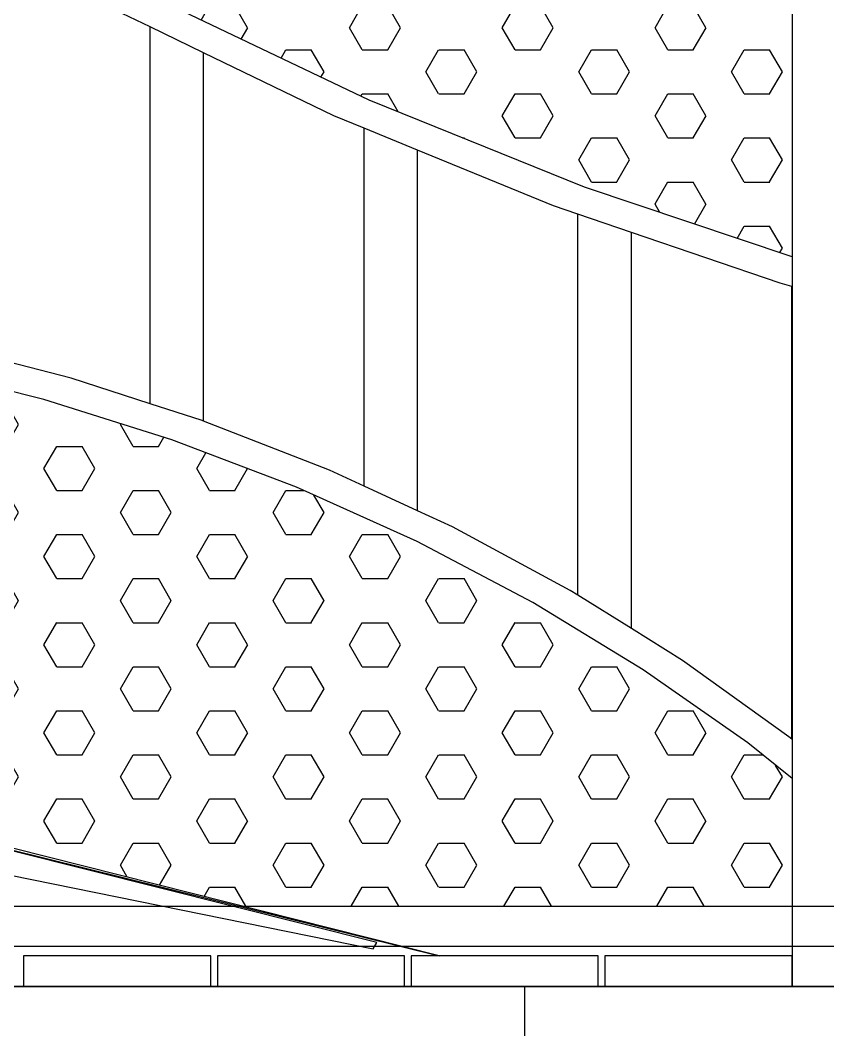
# Model space of a CAD drawing. Extents: x 396092 to 455492, y 17293 to 132793.
# Drawn here: x 407654 to 408258, y 59858 to 60614 of the extents above; entities that cross this region are included whole.
import ezdxf

# ---------------------------------------------------------------- set-up
doc = ezdxf.new("R2010")
doc.units = 0
doc.header["$LTSCALE"] = 1000
doc.header["$MEASUREMENT"] = 0
for name, color, linetype in [('MU', 34, 'Continuous'), ('W-FLOAT_BOWL浮筒', 253, 'Continuous'), ('W-STEEL_FRAME钢架', 3, 'Continuous'), ('W-WOOD_FLOOR木地板', 30, 'Continuous')]:
    doc.layers.add(name, color=color, linetype=linetype)

# ---------------------------------------------------------------- blocks, each defined once
blk = doc.blocks.new('*U4')
at = {"layer": 'W-WOOD_FLOOR木地板'}
blk.add_lwpolyline([(-70, -11.5), (70, -11.5), (70, 11.5), (-70, 11.5)], close=True, dxfattribs=at)

msp = doc.modelspace()

# ---------------------------------------------------------------- hatches: boundary and pattern name
h = msp.add_hatch()
h.set_pattern_fill('HEX', color=8, scale=20)
h.set_pattern_definition([(0, (119873.977, 11692.743), (0, 32.99556), [19.05, -38.1]), (120, (119873.977, 11692.743), (-28.574993, -16.49778), [19.05, -38.1]), (60, (119893.027, 11692.743), (-28.574993, 16.49778), [19.05, -38.1])])
h.paths.add_polyline_path([(407426.36, 60880.95), (407362.3, 60880.95), (407419.78, 60838.57)])
h.paths.add_polyline_path([(408156.68, 60842.38), (408114.76, 60880.95), (407527.81, 60880.95), (407511.37, 60775.08), (407610.75, 60711.31), (407759.65, 60628.61), (407915.04, 60554.5), (408076.21, 60489.34), (408231.55, 60437.07), (408231.55, 60782.63), (408224.83, 60787.38)])
h.paths.add_polyline_path([(408231.55, 60880.95), (408148.35, 60880.95), (408193.08, 60841.15), (408231.55, 60811.33)], flags=17)
h.paths.add_polyline_path([(408037.49, 60178.41), (407950.94, 60224.01), (407860.84, 60264.65), (407767.61, 60300.14), (407671.67, 60330.32), (407573.48, 60355.05), (407473.48, 60374.21), (407449.6, 60377.4), (407399.8, 60056.75), (407404.84, 60044.26, -0.393592), (407408.79, 60051.42), (407408.96, 60054.8), (407820.84, 59950.95), (408231.55, 59950.95), (408231.55, 60046.55), (408198.38, 60073.2), (408120.1, 60128.06)])
h.paths.add_polyline_path([(407310.01, 60392.46), (407269.91, 60395.52), (407189.29, 60397.13), (407151.84, 60155.98), (407270.42, 60137.56)])
h.paths.add_polyline_path([(407148.78, 60396.9), (407064.73, 60393.85), (407026.31, 60390.29), (406993.74, 60180.54), (407112.31, 60162.12)])
h.paths.add_polyline_path([(406985.24, 60386.48), (406962.71, 60384.39), (406871.55, 60370.71), (406871.55, 60199.52), (406954.21, 60186.68)])

# ---------------------------------------------------------------- linework, layer by layer
msp.add_line((408231.55, 62141.09), (408231.55, 59890.95))
at = {"color": 4, "lineweight": 25, "elevation": 0}
msp.add_lwpolyline([(407408.84, 60052.35), (407967.58, 59913.95), (407967.58, 59913.95), (407408.96, 60054.8), (407408.84, 60052.35)], dxfattribs=at)
at = {"color": 5, "lineweight": 25, "elevation": 0}
msp.add_lwpolyline([(407438.99, 60016.46), (407918.14, 59918.97), (407920.84, 59923.75), (407433.1, 60046.23), (407427.59, 60034.22), (407438.99, 60016.46)], dxfattribs=at)
msp.add_lwpolyline([(408031.55, 59890.95), (408591.55, 59890.95), (408591.55, 59825.95), (408031.55, 59825.95)], close=True)
at = {"layer": 'MU', "color": 37}
for p, q in [((407915.04, 60554.5), (407759.65, 60628.61)), ((407751.3, 60609.28), (407730.4, 60619.4)), ((407791.3, 60589.91), (407751.3, 60609.28)), ((407751.3, 60327.2), (407751.3, 60609.28)), ((407791.3, 60314.21), (407791.3, 60589.91)), ((407888.71, 60542.73), (407791.3, 60589.91)), ((408076.21, 60489.34), (407915.04, 60554.5)), ((407911.3, 60533.46), (407888.71, 60542.73)), ((407951.3, 60517.05), (407911.3, 60533.46)), ((407911.3, 60265.53), (407911.3, 60533.46)), ((407951.3, 60247.06), (407951.3, 60517.05)), ((408053.06, 60475.3), (407951.3, 60517.05)), ((408231.55, 60437.07), (408076.21, 60489.34)), ((408071.3, 60469.08), (408053.06, 60475.3)), ((408111.3, 60455.43), (408071.3, 60469.08)), ((408071.3, 60183.87), (408071.3, 60469.08)), ((408111.3, 60158.9), (408111.3, 60455.43)), ((408222.67, 60417.44), (408111.3, 60455.43)), ((408231.3, 60415.06), (408222.67, 60417.44)), ((408231.55, 60414.99), (408231.3, 60415.06)), ((408231.3, 60076.1), (408231.3, 60415.06)), ((407692.17, 60346.3), (407631.3, 60362.08)), ((407671.67, 60330.32), (407573.48, 60355.05)), ((407751.3, 60327.2), (407692.17, 60346.3)), ((407767.61, 60300.14), (407671.67, 60330.32)), ((407790.25, 60314.62), (407751.3, 60327.2)), ((407791.3, 60314.21), (407790.25, 60314.62)), ((407885.48, 60277.46), (407791.3, 60314.21)), ((407860.84, 60264.65), (407767.61, 60300.14)), ((407911.3, 60265.53), (407885.48, 60277.46)), ((407950.94, 60224.01), (407860.84, 60264.65)), ((407951.3, 60247.06), (407911.3, 60265.53)), ((407977.4, 60235), (407951.3, 60247.06)), ((408065.59, 60187.43), (407977.4, 60235)), ((408037.49, 60178.41), (407950.94, 60224.01)), ((408071.3, 60183.87), (408065.59, 60187.43)), ((408120.1, 60128.06), (408037.49, 60178.41)), ((408111.3, 60158.9), (408071.3, 60183.87)), ((408149.62, 60134.99), (408111.3, 60158.9)), ((408229.1, 60077.91), (408149.62, 60134.99)), ((408198.38, 60073.2), (408120.1, 60128.06)), ((408231.55, 60046.55), (408198.38, 60073.2)), ((408231.3, 60076.1), (408229.1, 60077.91)), ((408231.55, 60075.89), (408231.3, 60076.1)), ((406871.55, 59950.95), (408340.52, 59950.95)), ((406871.55, 59920.95), (409471.55, 59920.95)), ((409471.55, 59890.95), (406871.55, 59890.95))]:
    msp.add_line(p, q, dxfattribs=at)
at = {"layer": 'W-STEEL_FRAME钢架', "elevation": 3000}
msp.add_lwpolyline([(415731.55, 59790.95), (406061.55, 59790.95), (406061.55, 59890.95), (440561.55, 59890.95), (440561.55, 59790.95), (438391.55, 59790.95)], dxfattribs=at)

# ---------------------------------------------------------------- block references
at = {"layer": 'W-FLOAT_BOWL浮筒', "color": 0, "linetype": 'ByBlock', "lineweight": -2, "transparency": 16777216}
for p in [(407726.55, 59902.45, 3000), (407871.55, 59902.45, 3000), (408016.55, 59902.45, 3000), (408161.55, 59902.45, 3000)]:
    msp.add_blockref('*U4', p, dxfattribs=at)

doc.saveas('drawing.dxf')
